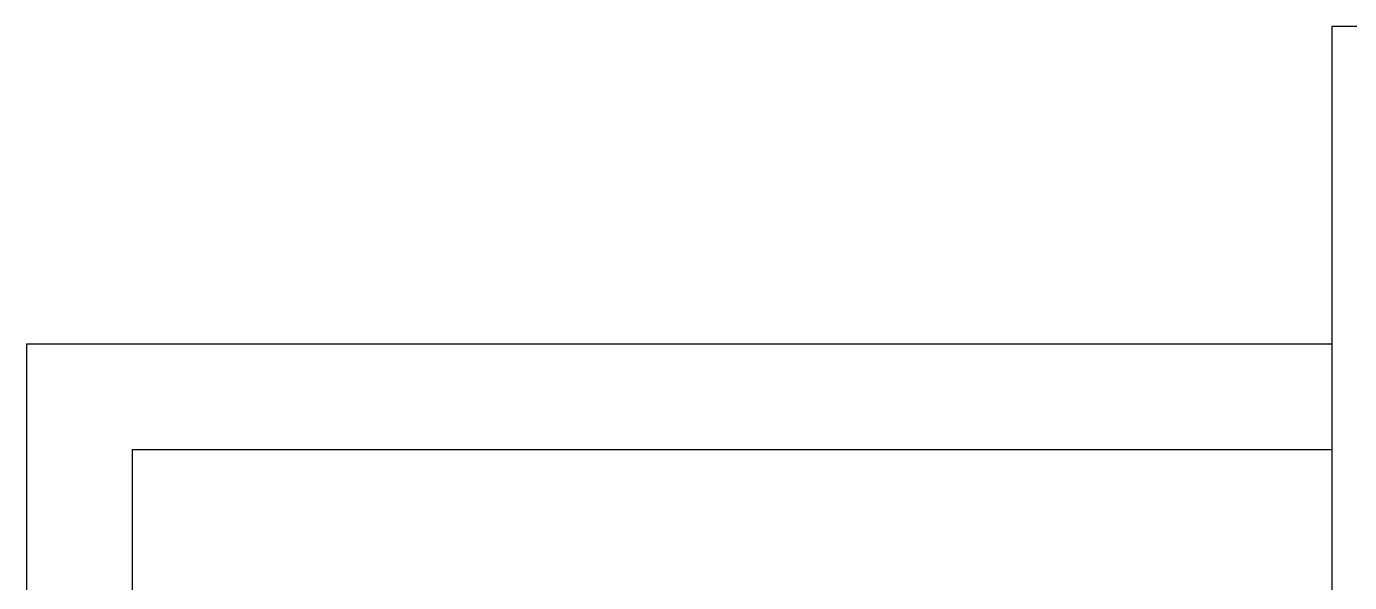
# Model space of a CAD drawing. Header units: millimetres. Extents: x -3377 to 119122, y -22007 to 15479.
# Drawn here: x 28680.3 to 28867.8, y 10095.4 to 10174.3 of the extents above; entities that cross this region are included whole.
import ezdxf

# ---------------------------------------------------------------- set-up
doc = ezdxf.new("R2010")
doc.units = ezdxf.units.MM
doc.header["$LTSCALE"] = 150
doc.header["$MEASUREMENT"] = 0
doc.layers.get('0').update_dxf_attribs({"plot": 0})
doc.layers.add('COL', color=1, linetype='Continuous')
doc.layers.add('WALL', color=2, linetype='Continuous')
doc.layers.add('S-ARCH', color=252, linetype='Continuous', plot=False)

# ---------------------------------------------------------------- blocks, each defined once
blk = doc.blocks.new('A$C704E4F0D')
at = {"layer": 'COL', "color": 252}
blk.add_lwpolyline([(-495, 695), (-580, 695), (-580, 555), (-495, 555)], close=True, dxfattribs=at)
at = {"layer": 'WALL', "color": 252}
for p, q in [((-765, 650), (-580, 650)), ((-750, 635), (-580, 635))]:
    blk.add_line(p, q, dxfattribs=at)
for points in [[(-765, 650), (-765, 515)], [(-750, 635), (-750, 515)]]:
    blk.add_lwpolyline(points, dxfattribs=at)
blk = doc.blocks.new('2021-1102')
blk.add_blockref('A$C704E4F0D', (17334.93, -6040.97))

msp = doc.modelspace()

# ---------------------------------------------------------------- block references
at = {"layer": 'S-ARCH'}
msp.add_blockref('2021-1102', (12110.4, 15520.27), dxfattribs=at)

doc.saveas('drawing.dxf')
